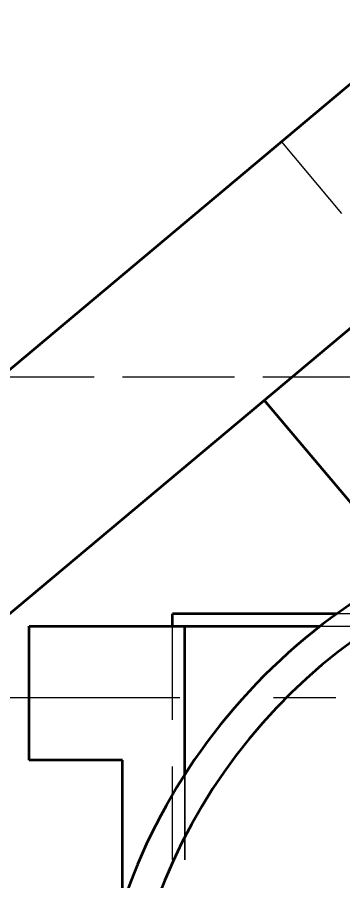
# Model space of a CAD drawing. Header units: millimetres. Extents: x 2054 to 12135, y -1469 to 564.
# Drawn here: x 9765.71 to 9776.14, y -0.52 to 27.2 of the extents above; entities that cross this region are included whole.
import ezdxf

# ---------------------------------------------------------------- set-up
doc = ezdxf.new("R2010")
doc.units = ezdxf.units.MM
doc.linetypes.add('CENTER_ISO', pattern=[26, 18, -3, 2, -3])
doc.linetypes.add('HIDDEN_ISO', pattern=[4.5, 3, -1.5])
for name, color, linetype, lineweight in [('2D-HIDDEN', 8, 'HIDDEN_ISO', 18), ('2D-VISIBLE', 7, 'Continuous', 35), ('CENTER', 1, 'CENTER_ISO', 18), ('DIMENSIONS', 4, 'Continuous', 18)]:
    doc.layers.add(name, color=color, linetype=linetype, lineweight=lineweight)
doc.styles.add('ISO', font='isocpeur.ttf')
doc.styles.add('OpenSansCondensed-Light', font='OpenSansCondensed-Light.ttf')
doc.dimstyles.new('EZ_CURVED', dxfattribs={"dimtxt": 0.25, "dimasz": 0.25, "dimexe": 0.375, "dimexo": 0.125, "dimgap": 0.1, "dimtad": 1, "dimlfac": 100, "dimzin": 12, "dimdsep": 46, "dimtxsty": 'OpenSansCondensed-Light', "dimcen": 2.5, "dimazin": 2, "dimtfac": 0.5, "dimtmove": 2, "dimatfit": 3, "dimarcsym": 2})

msp = doc.modelspace()

# ---------------------------------------------------------------- linework, layer by layer
at = {"layer": '2D-HIDDEN'}
for p, q in [((9752.917, 5.366), (9967.41, 185.347)), ((9756.774, 0.77), (9971.267, 180.751)), ((9773.627, 14.912), (9785.884, 25.196)), ((9773.627, 14.912), (9785.884, 25.196)), ((9773.627, 14.912), (9785.884, 25.196)), ((9773.627, 14.912), (9785.884, 25.196)), ((9774.175, 23.204), (9778.032, 18.608)), ((9774.175, 23.204), (9778.032, 18.608)), ((9774.175, 23.204), (9778.032, 18.608)), ((9774.175, 23.204), (9778.032, 18.608)), ((9755.583, 15.653), (9851.583, 15.653)), ((9765.176, 15.653), (9793.891, 15.653)), ((9788.218, -2.478), (9773.627, 14.912)), ((9788.218, -2.478), (9773.627, 14.912)), ((9788.218, -2.478), (9773.627, 14.912)), ((9836.483, 8.053), (9770.683, 8.053)), ((9770.683, -22.347), (9770.683, 8.053)), ((9810.103, 8.053), (9775.954, 8.053)), ((9766.083, 7.653), (9771.083, 7.653)), ((9766.083, 3.353), (9766.083, 7.653)), ((9770.683, -22.347), (9770.683, 7.653)), ((9771.083, 7.653), (9771.083, -22.347)), ((9771.083, 7.653), (9836.083, 7.653)), ((9771.083, 7.653), (9771.083, -22.347)), ((9771.083, -22.347), (9771.083, 7.653)), ((9775.421, 7.653), (9809.626, 7.653)), ((9769.083, 3.353), (9766.083, 3.353)), ((9769.083, -1.047), (9769.083, 3.353)), ((9771.083, -17.594), (9771.083, 2.9))]:
    msp.add_line(p, q, dxfattribs=at)
for points in [[(9774.175, 23.204), (9774.283, 23.294), (9774.391, 23.385), (9774.498, 23.475), (9774.606, 23.565), (9774.714, 23.656), (9774.821, 23.746), (9774.929, 23.837), (9775.037, 23.927), (9775.145, 24.017), (9775.252, 24.108), (9775.36, 24.198), (9775.468, 24.289), (9775.576, 24.379), (9775.683, 24.469), (9775.791, 24.56), (9775.899, 24.65), (9776.006, 24.74), (9776.114, 24.831), (9776.222, 24.921)], [(9774.175, 23.204), (9774.283, 23.294), (9774.391, 23.385), (9774.498, 23.475), (9774.606, 23.565), (9774.714, 23.656), (9774.821, 23.746), (9774.929, 23.837), (9775.037, 23.927), (9775.145, 24.017), (9775.252, 24.108), (9775.36, 24.198), (9775.468, 24.289), (9775.576, 24.379), (9775.683, 24.469), (9775.791, 24.56), (9775.899, 24.65), (9776.006, 24.74), (9776.114, 24.831), (9776.222, 24.921)], [(9774.175, 23.204), (9774.283, 23.294), (9774.391, 23.385), (9774.498, 23.475), (9774.606, 23.565), (9774.714, 23.656), (9774.821, 23.746), (9774.929, 23.837), (9775.037, 23.927), (9775.145, 24.017), (9775.252, 24.108), (9775.36, 24.198), (9775.468, 24.289), (9775.576, 24.379), (9775.683, 24.469), (9775.791, 24.56), (9775.899, 24.65), (9776.006, 24.74), (9776.114, 24.831), (9776.222, 24.921)], [(9774.175, 23.204), (9774.283, 23.294), (9774.391, 23.385), (9774.498, 23.475), (9774.606, 23.565), (9774.714, 23.656), (9774.821, 23.746), (9774.929, 23.837), (9775.037, 23.927), (9775.145, 24.017), (9775.252, 24.108), (9775.36, 24.198), (9775.468, 24.289), (9775.576, 24.379), (9775.683, 24.469), (9775.791, 24.56), (9775.899, 24.65), (9776.006, 24.74), (9776.114, 24.831), (9776.222, 24.921)], [(9776.168, 24.876), (9776.114, 24.831), (9776.06, 24.786), (9776.006, 24.74), (9775.953, 24.695), (9775.899, 24.65)], [(9776.168, 24.876), (9776.114, 24.831), (9776.06, 24.786), (9776.006, 24.74), (9775.953, 24.695), (9775.899, 24.65)], [(9776.168, 24.876), (9776.114, 24.831), (9776.06, 24.786), (9776.006, 24.74), (9775.953, 24.695), (9775.899, 24.65)], [(9776.168, 24.876), (9776.114, 24.831), (9776.06, 24.786), (9776.006, 24.74), (9775.953, 24.695), (9775.899, 24.65)], [(9775.899, 24.65), (9775.845, 24.605), (9775.791, 24.56), (9775.737, 24.514), (9775.683, 24.469), (9775.629, 24.424), (9775.576, 24.379), (9775.522, 24.334), (9775.468, 24.289), (9775.414, 24.243), (9775.36, 24.198), (9775.306, 24.153), (9775.252, 24.108), (9775.199, 24.063), (9775.145, 24.017), (9775.091, 23.972), (9775.037, 23.927), (9774.983, 23.882), (9774.929, 23.837), (9774.875, 23.791), (9774.821, 23.746), (9774.768, 23.701), (9774.714, 23.656), (9774.66, 23.611), (9774.606, 23.565), (9774.552, 23.52), (9774.498, 23.475), (9774.444, 23.43), (9774.391, 23.385), (9774.337, 23.339), (9774.283, 23.294), (9774.229, 23.249), (9774.175, 23.204)], [(9775.899, 24.65), (9775.845, 24.605), (9775.791, 24.56), (9775.737, 24.514), (9775.683, 24.469), (9775.629, 24.424), (9775.576, 24.379), (9775.522, 24.334), (9775.468, 24.289), (9775.414, 24.243), (9775.36, 24.198), (9775.306, 24.153), (9775.252, 24.108), (9775.199, 24.063), (9775.145, 24.017), (9775.091, 23.972), (9775.037, 23.927), (9774.983, 23.882), (9774.929, 23.837), (9774.875, 23.791), (9774.821, 23.746), (9774.768, 23.701), (9774.714, 23.656), (9774.66, 23.611), (9774.606, 23.565), (9774.552, 23.52), (9774.498, 23.475), (9774.444, 23.43), (9774.391, 23.385), (9774.337, 23.339), (9774.283, 23.294), (9774.229, 23.249), (9774.175, 23.204)], [(9775.899, 24.65), (9775.845, 24.605), (9775.791, 24.56), (9775.737, 24.514), (9775.683, 24.469), (9775.629, 24.424), (9775.576, 24.379), (9775.522, 24.334), (9775.468, 24.289), (9775.414, 24.243), (9775.36, 24.198), (9775.306, 24.153), (9775.252, 24.108), (9775.199, 24.063), (9775.145, 24.017), (9775.091, 23.972), (9775.037, 23.927), (9774.983, 23.882), (9774.929, 23.837), (9774.875, 23.791), (9774.821, 23.746), (9774.768, 23.701), (9774.714, 23.656), (9774.66, 23.611), (9774.606, 23.565), (9774.552, 23.52), (9774.498, 23.475), (9774.444, 23.43), (9774.391, 23.385), (9774.337, 23.339), (9774.283, 23.294), (9774.229, 23.249), (9774.175, 23.204)], [(9775.899, 24.65), (9775.845, 24.605), (9775.791, 24.56), (9775.737, 24.514), (9775.683, 24.469), (9775.629, 24.424), (9775.576, 24.379), (9775.522, 24.334), (9775.468, 24.289), (9775.414, 24.243), (9775.36, 24.198), (9775.306, 24.153), (9775.252, 24.108), (9775.199, 24.063), (9775.145, 24.017), (9775.091, 23.972), (9775.037, 23.927), (9774.983, 23.882), (9774.929, 23.837), (9774.875, 23.791), (9774.821, 23.746), (9774.768, 23.701), (9774.714, 23.656), (9774.66, 23.611), (9774.606, 23.565), (9774.552, 23.52), (9774.498, 23.475), (9774.444, 23.43), (9774.391, 23.385), (9774.337, 23.339), (9774.283, 23.294), (9774.229, 23.249), (9774.175, 23.204)]]:
    msp.add_lwpolyline(points, dxfattribs=at)
for radius in [19, 18]:
    msp.add_circle((9787.083, -7.347), radius, dxfattribs=at)
at = {"layer": '2D-VISIBLE'}
for p, q in [((9752.917, 5.366), (9967.41, 185.347)), ((9756.774, 0.77), (9971.267, 180.751)), ((9788.218, -2.478), (9773.627, 14.912)), ((9775.954, 8.053), (9770.683, 8.053)), ((9770.683, 7.653), (9770.683, 8.053)), ((9766.083, 7.653), (9771.083, 7.653)), ((9766.083, 3.353), (9766.083, 7.653)), ((9771.083, 2.9), (9771.083, 7.653)), ((9771.083, 7.653), (9775.421, 7.653)), ((9769.083, 3.353), (9766.083, 3.353)), ((9769.083, -1.047), (9769.083, 3.353))]:
    msp.add_line(p, q, dxfattribs=at)
for radius, start, end in [(19, 117.8468, 30.9153), (18, 117.1604, 30.4059)]:
    msp.add_arc((9787.083, -7.347), radius, start, end, dxfattribs=at)
at = {"layer": 'CENTER'}
msp.add_line((9752.917, 5.366), (9982.917, 5.366), dxfattribs=at)

# ---------------------------------------------------------------- dimensions: what is measured, and where the dimension line sits
at = {"layer": 'DIMENSIONS'}
msp.add_angular_dim_3p(base=(9950.347, 77.225), center=(9752.917, 5.366), p1=(9962.917, 5.366), p2=(9913.787, 140.352), dimstyle='EZ_CURVED', override={"dimscale": 2, "dimtxt": 3.5, "dimasz": 3, "dimexe": 1.5, "dimexo": 1, "dimgap": 1, "dimtad": 1, "dimtih": 0, "dimtoh": 0, "dimdec": 0, "dimlfac": 1, "dimzin": 8, "dimdsep": 46, "dimpost": '', "dimtxsty": 'ISO', "dimtsz": 0, "dimdle": 0, "dimclrd": 4, "dimclre": 4, "dimclrt": 7}, dxfattribs=at).render()

doc.saveas('drawing.dxf')
